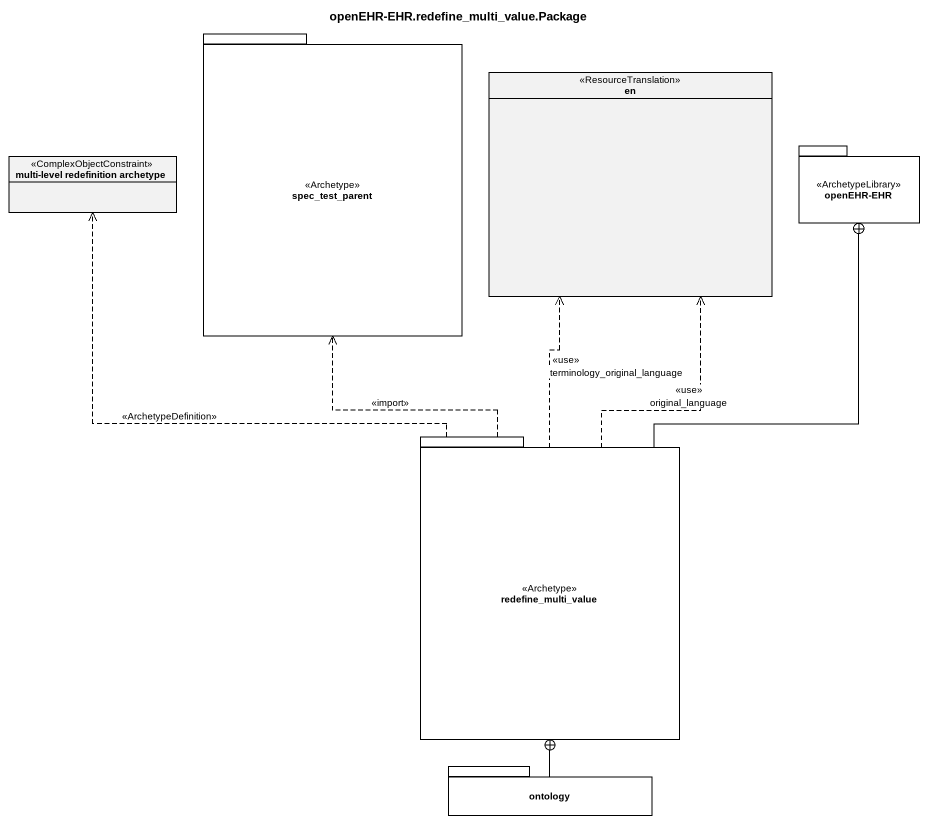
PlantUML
@startuml
title openEHR-EHR.redefine_multi_value.Package
hide circle
hide empty members
package spec_test_parent <<Archetype>> {
}
enum en <<ResourceTranslation>>
class "multi-level redefinition archetype" as multi_level_redefinition <<ComplexObjectConstraint>>
package "openEHR-EHR" as openEHR_EHR <<ArchetypeLibrary>> {
}
package redefine_multi_value <<Archetype>> {
}
package ontology {
}
redefine_multi_value .up.> spec_test_parent : <<import>>
redefine_multi_value .up.> en : <<use>>\nterminology_original_language
redefine_multi_value .up.> en : <<use>>\noriginal_language
redefine_multi_value .up.> multi_level_redefinition : <<ArchetypeDefinition>>
redefine_multi_value -up-+ openEHR_EHR
ontology -up-+ redefine_multi_value
@enduml
